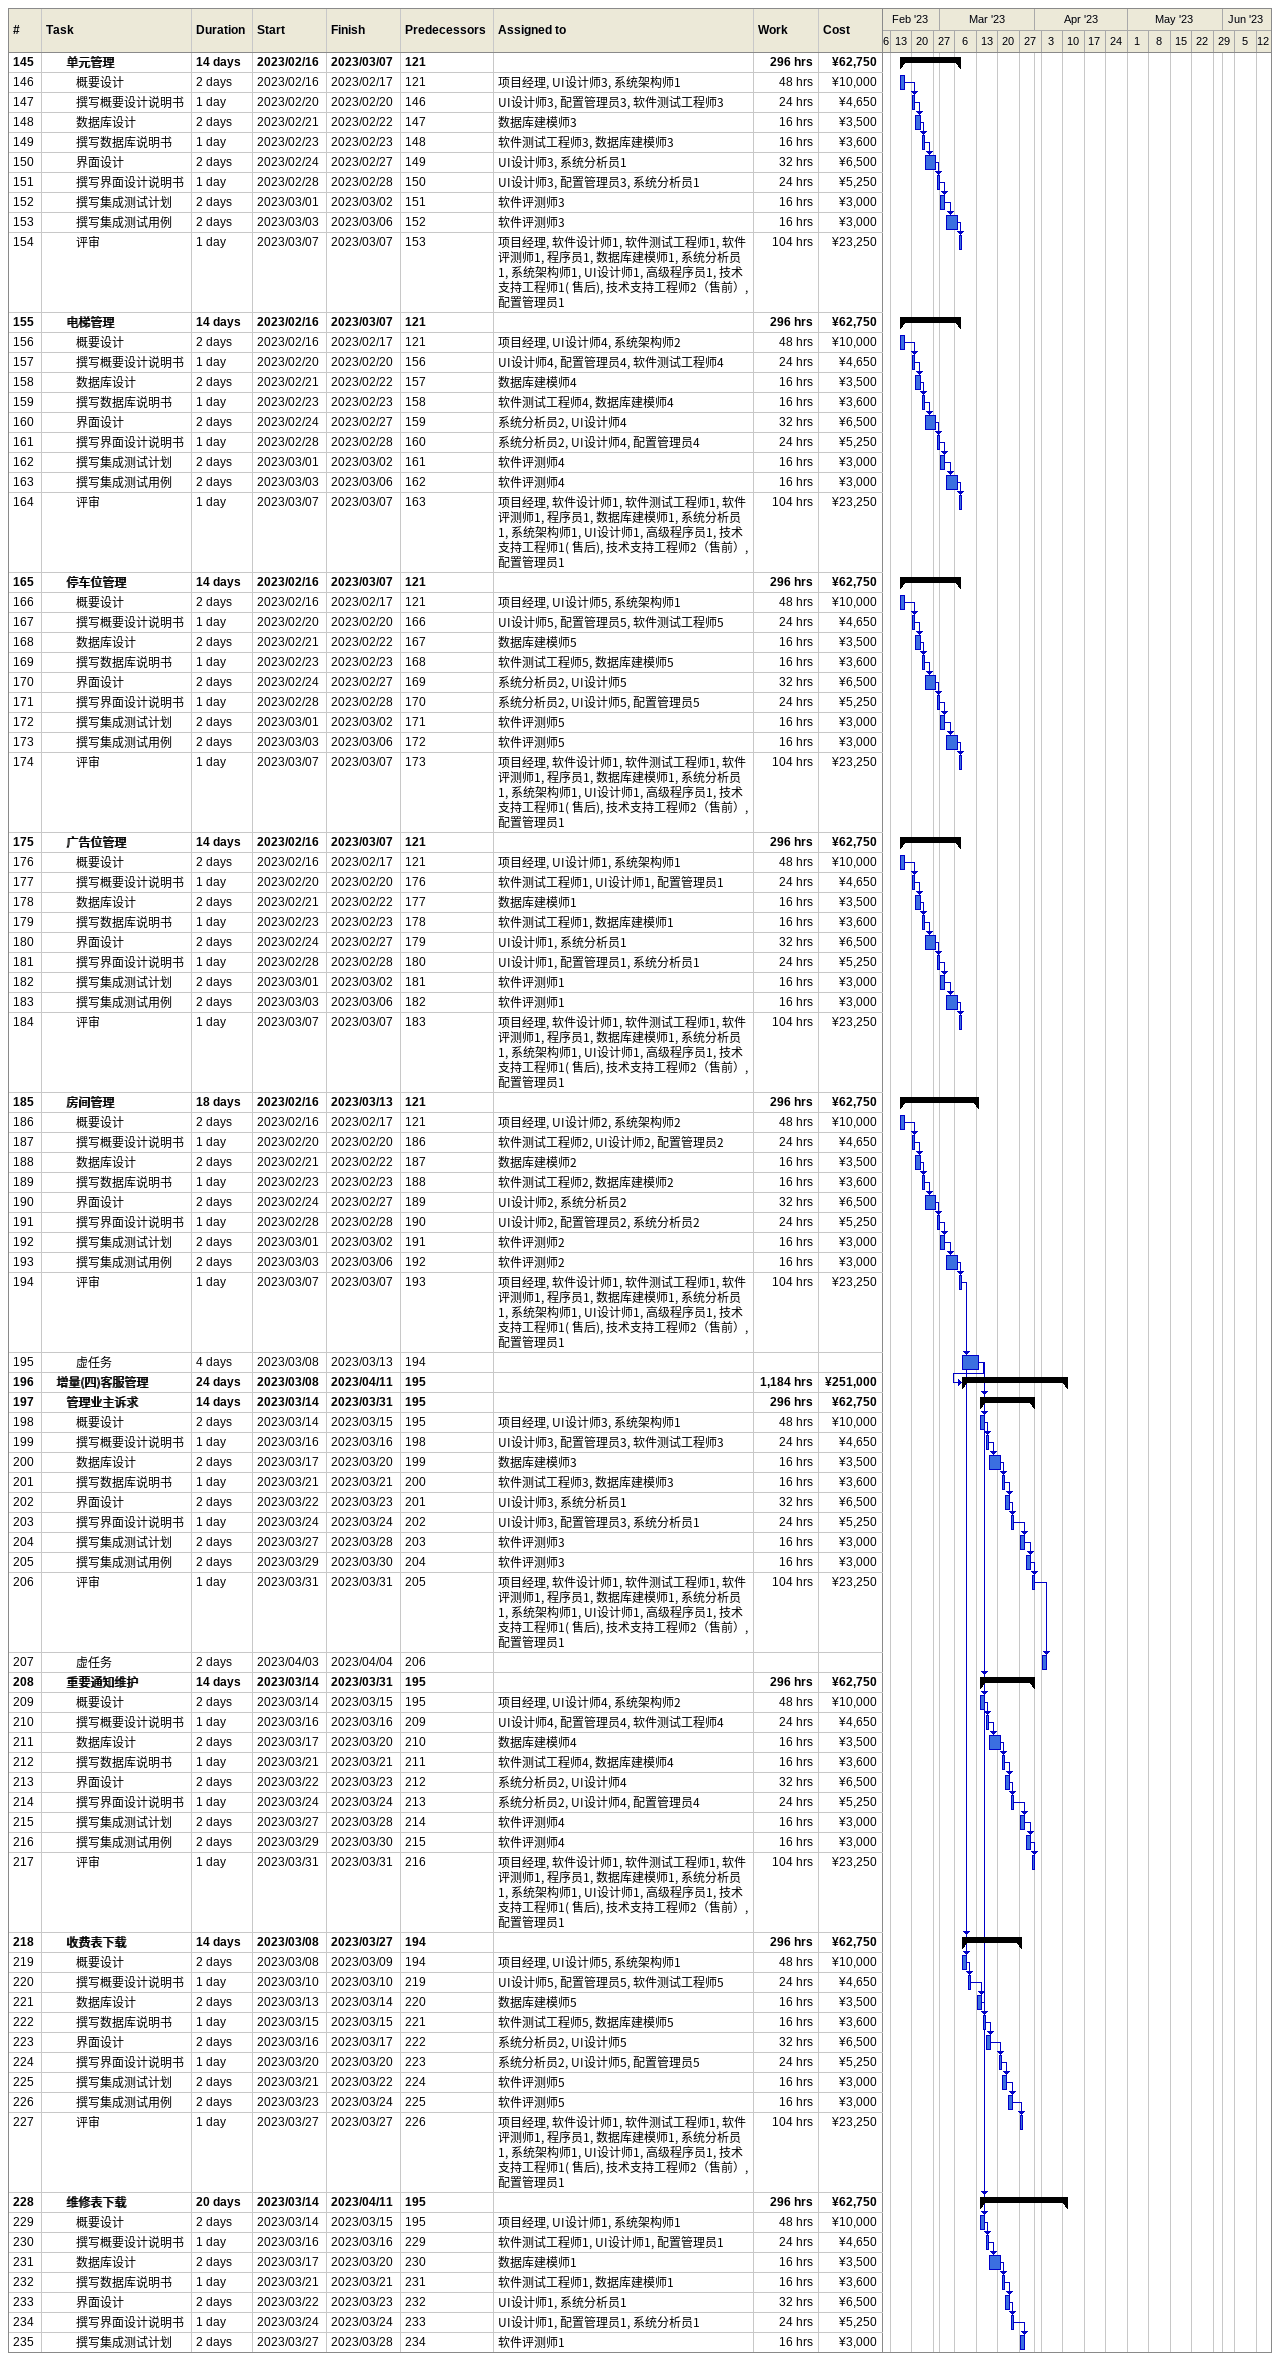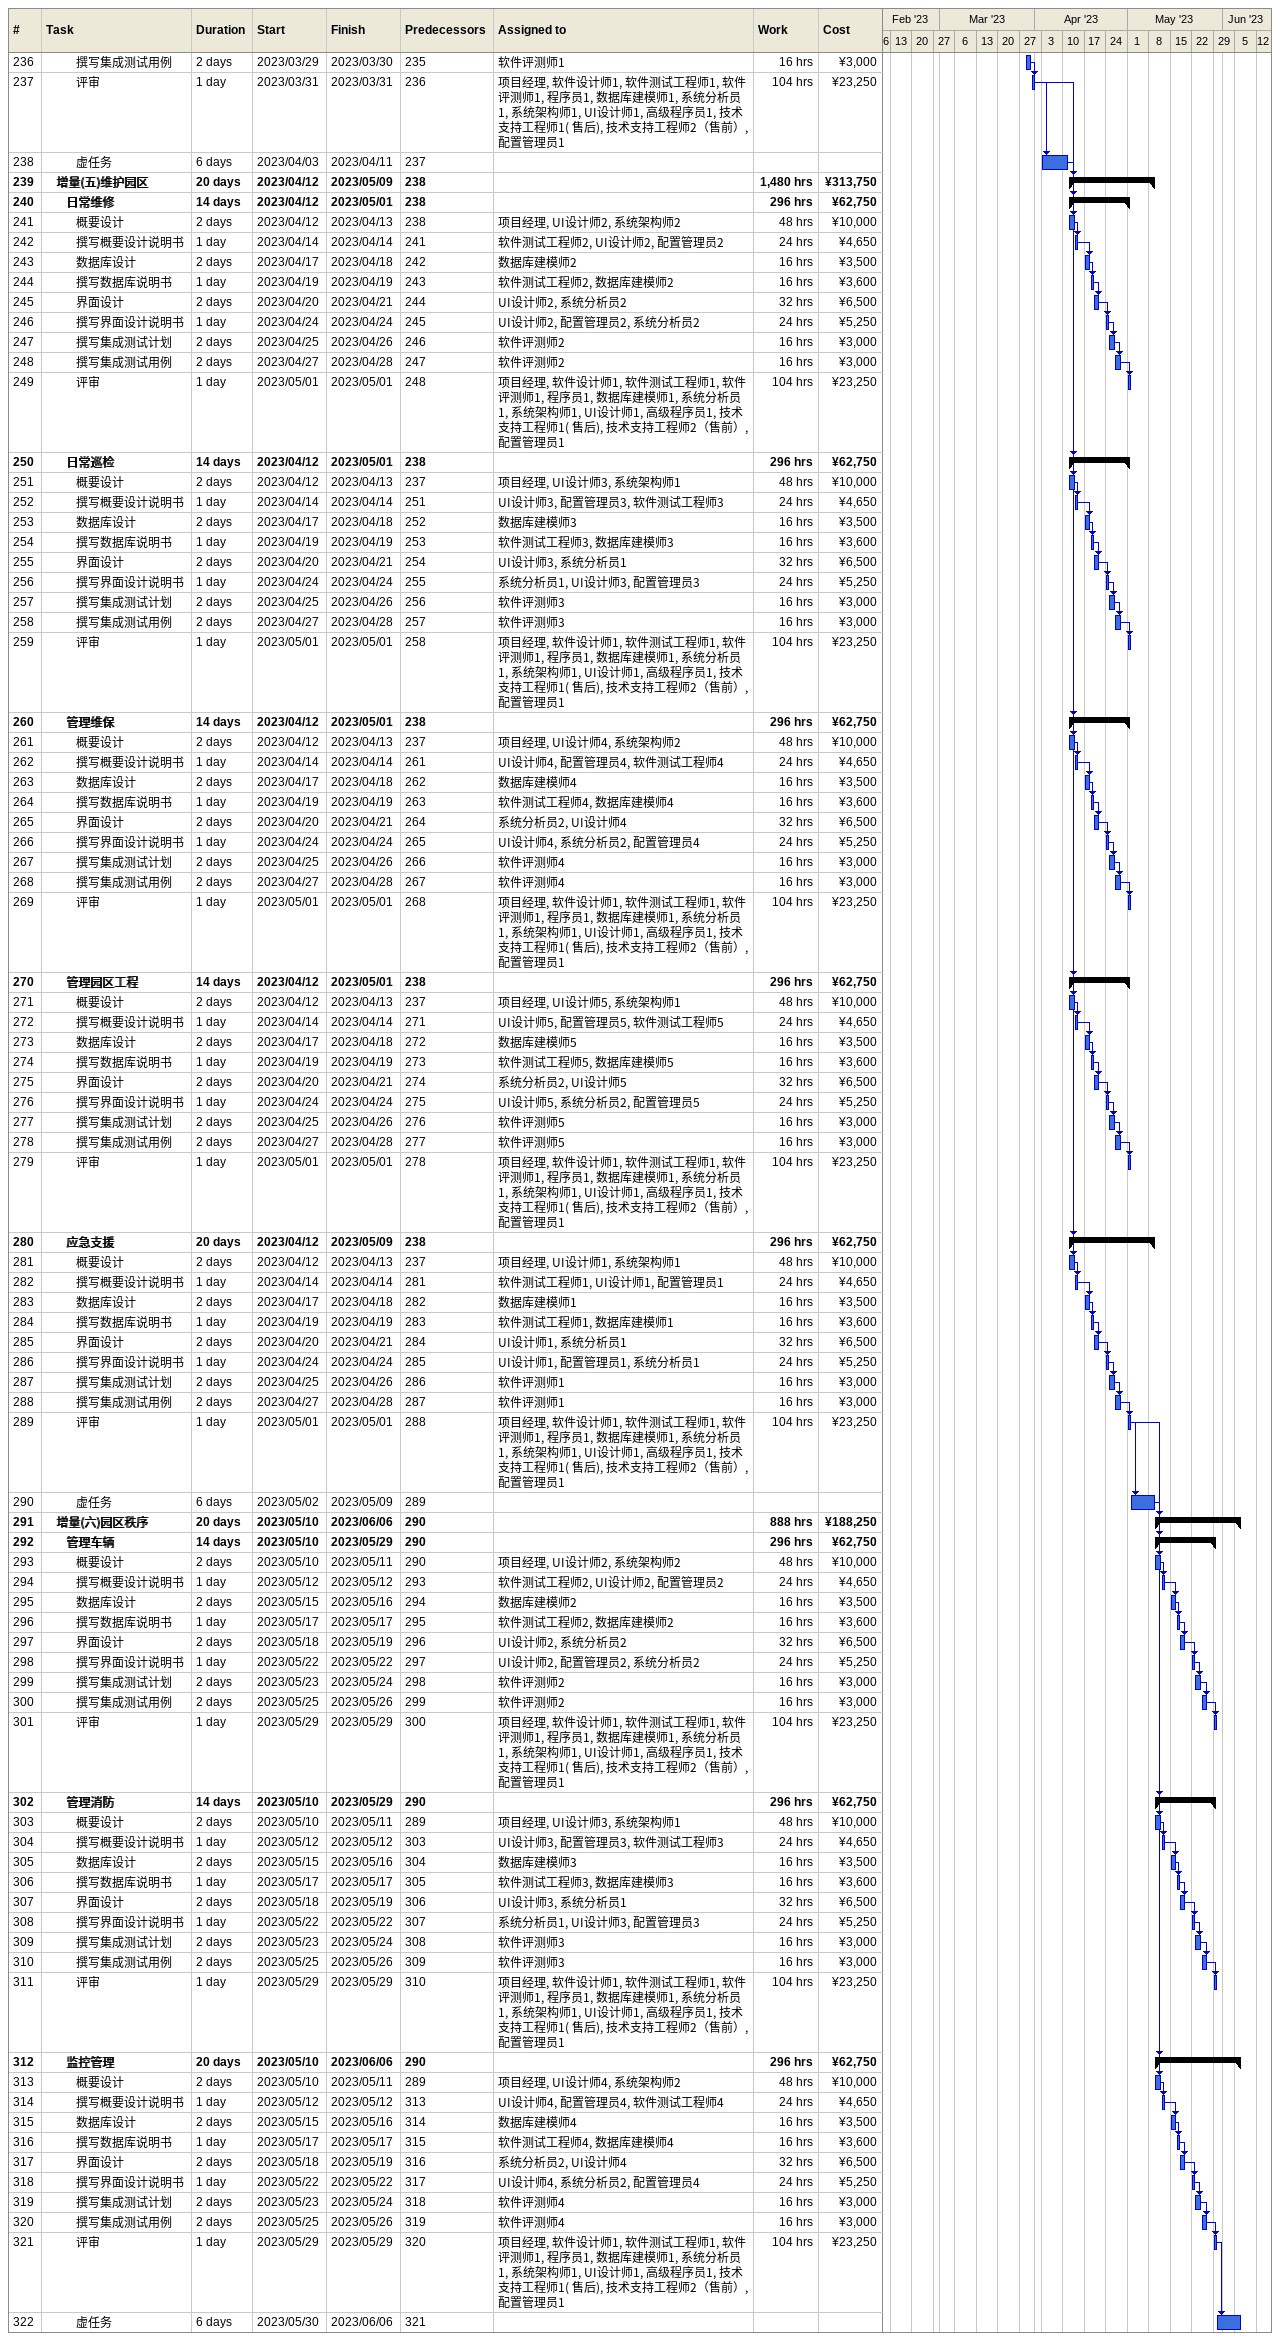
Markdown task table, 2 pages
| ID | Level | Task | Duration | Start | Finish | Predecessors | Resources | Work (h) | Cost (¥) |
|---|---|---|---|---|---|---|---|---|---|
| 145 | 3 | **单元管理** | 14d | 2023-02-16 | 2023-03-07 | 121 |  | 296 | 62750 |
| 146 | 4 | 概要设计 | 2d | 2023-02-16 | 2023-02-17 | 121 | 项目经理, UI设计师3, 系统架构师1 | 48 | 10000 |
| 147 | 4 | 撰写概要设计说明书 | 1d | 2023-02-20 | 2023-02-20 | 146 | UI设计师3, 配置管理员3, 软件测试工程师3 | 24 | 4650 |
| 148 | 4 | 数据库设计 | 2d | 2023-02-21 | 2023-02-22 | 147 | 数据库建模师3 | 16 | 3500 |
| 149 | 4 | 撰写数据库说明书 | 1d | 2023-02-23 | 2023-02-23 | 148 | 软件测试工程师3, 数据库建模师3 | 16 | 3600 |
| 150 | 4 | 界面设计 | 2d | 2023-02-24 | 2023-02-27 | 149 | UI设计师3, 系统分析员1 | 32 | 6500 |
| 151 | 4 | 撰写界面设计说明书 | 1d | 2023-02-28 | 2023-02-28 | 150 | UI设计师3, 配置管理员3, 系统分析员1 | 24 | 5250 |
| 152 | 4 | 撰写集成测试计划 | 2d | 2023-03-01 | 2023-03-02 | 151 | 软件评测师3 | 16 | 3000 |
| 153 | 4 | 撰写集成测试用例 | 2d | 2023-03-03 | 2023-03-06 | 152 | 软件评测师3 | 16 | 3000 |
| 154 | 4 | 评审 | 1d | 2023-03-07 | 2023-03-07 | 153 | 项目经理, 软件设计师1, 软件测试工程师1, 软件评测师1, 程序员1, 数据库建模师1, 系统分析员1, 系统架构师1, UI设计师1, 高级程序员1, 技术支持工程师1( 售后), 技术支持工程师2（售前）, 配置管理员1 | 104 | 23250 |
| 155 | 3 | **电梯管理** | 14d | 2023-02-16 | 2023-03-07 | 121 |  | 296 | 62750 |
| 156 | 4 | 概要设计 | 2d | 2023-02-16 | 2023-02-17 | 121 | 项目经理, UI设计师4, 系统架构师2 | 48 | 10000 |
| 157 | 4 | 撰写概要设计说明书 | 1d | 2023-02-20 | 2023-02-20 | 156 | UI设计师4, 配置管理员4, 软件测试工程师4 | 24 | 4650 |
| 158 | 4 | 数据库设计 | 2d | 2023-02-21 | 2023-02-22 | 157 | 数据库建模师4 | 16 | 3500 |
| 159 | 4 | 撰写数据库说明书 | 1d | 2023-02-23 | 2023-02-23 | 158 | 软件测试工程师4, 数据库建模师4 | 16 | 3600 |
| 160 | 4 | 界面设计 | 2d | 2023-02-24 | 2023-02-27 | 159 | 系统分析员2, UI设计师4 | 32 | 6500 |
| 161 | 4 | 撰写界面设计说明书 | 1d | 2023-02-28 | 2023-02-28 | 160 | 系统分析员2, UI设计师4, 配置管理员4 | 24 | 5250 |
| 162 | 4 | 撰写集成测试计划 | 2d | 2023-03-01 | 2023-03-02 | 161 | 软件评测师4 | 16 | 3000 |
| 163 | 4 | 撰写集成测试用例 | 2d | 2023-03-03 | 2023-03-06 | 162 | 软件评测师4 | 16 | 3000 |
| 164 | 4 | 评审 | 1d | 2023-03-07 | 2023-03-07 | 163 | 项目经理, 软件设计师1, 软件测试工程师1, 软件评测师1, 程序员1, 数据库建模师1, 系统分析员1, 系统架构师1, UI设计师1, 高级程序员1, 技术支持工程师1( 售后), 技术支持工程师2（售前）, 配置管理员1 | 104 | 23250 |
| 165 | 3 | **停车位管理** | 14d | 2023-02-16 | 2023-03-07 | 121 |  | 296 | 62750 |
| 166 | 4 | 概要设计 | 2d | 2023-02-16 | 2023-02-17 | 121 | 项目经理, UI设计师5, 系统架构师1 | 48 | 10000 |
| 167 | 4 | 撰写概要设计说明书 | 1d | 2023-02-20 | 2023-02-20 | 166 | UI设计师5, 配置管理员5, 软件测试工程师5 | 24 | 4650 |
| 168 | 4 | 数据库设计 | 2d | 2023-02-21 | 2023-02-22 | 167 | 数据库建模师5 | 16 | 3500 |
| 169 | 4 | 撰写数据库说明书 | 1d | 2023-02-23 | 2023-02-23 | 168 | 软件测试工程师5, 数据库建模师5 | 16 | 3600 |
| 170 | 4 | 界面设计 | 2d | 2023-02-24 | 2023-02-27 | 169 | 系统分析员2, UI设计师5 | 32 | 6500 |
| 171 | 4 | 撰写界面设计说明书 | 1d | 2023-02-28 | 2023-02-28 | 170 | 系统分析员2, UI设计师5, 配置管理员5 | 24 | 5250 |
| 172 | 4 | 撰写集成测试计划 | 2d | 2023-03-01 | 2023-03-02 | 171 | 软件评测师5 | 16 | 3000 |
| 173 | 4 | 撰写集成测试用例 | 2d | 2023-03-03 | 2023-03-06 | 172 | 软件评测师5 | 16 | 3000 |
| 174 | 4 | 评审 | 1d | 2023-03-07 | 2023-03-07 | 173 | 项目经理, 软件设计师1, 软件测试工程师1, 软件评测师1, 程序员1, 数据库建模师1, 系统分析员1, 系统架构师1, UI设计师1, 高级程序员1, 技术支持工程师1( 售后), 技术支持工程师2（售前）, 配置管理员1 | 104 | 23250 |
| 175 | 3 | **广告位管理** | 14d | 2023-02-16 | 2023-03-07 | 121 |  | 296 | 62750 |
| 176 | 4 | 概要设计 | 2d | 2023-02-16 | 2023-02-17 | 121 | 项目经理, UI设计师1, 系统架构师1 | 48 | 10000 |
| 177 | 4 | 撰写概要设计说明书 | 1d | 2023-02-20 | 2023-02-20 | 176 | 软件测试工程师1, UI设计师1, 配置管理员1 | 24 | 4650 |
| 178 | 4 | 数据库设计 | 2d | 2023-02-21 | 2023-02-22 | 177 | 数据库建模师1 | 16 | 3500 |
| 179 | 4 | 撰写数据库说明书 | 1d | 2023-02-23 | 2023-02-23 | 178 | 软件测试工程师1, 数据库建模师1 | 16 | 3600 |
| 180 | 4 | 界面设计 | 2d | 2023-02-24 | 2023-02-27 | 179 | UI设计师1, 系统分析员1 | 32 | 6500 |
| 181 | 4 | 撰写界面设计说明书 | 1d | 2023-02-28 | 2023-02-28 | 180 | UI设计师1, 配置管理员1, 系统分析员1 | 24 | 5250 |
| 182 | 4 | 撰写集成测试计划 | 2d | 2023-03-01 | 2023-03-02 | 181 | 软件评测师1 | 16 | 3000 |
| 183 | 4 | 撰写集成测试用例 | 2d | 2023-03-03 | 2023-03-06 | 182 | 软件评测师1 | 16 | 3000 |
| 184 | 4 | 评审 | 1d | 2023-03-07 | 2023-03-07 | 183 | 项目经理, 软件设计师1, 软件测试工程师1, 软件评测师1, 程序员1, 数据库建模师1, 系统分析员1, 系统架构师1, UI设计师1, 高级程序员1, 技术支持工程师1( 售后), 技术支持工程师2（售前）, 配置管理员1 | 104 | 23250 |
| 185 | 3 | **房间管理** | 18d | 2023-02-16 | 2023-03-13 | 121 |  | 296 | 62750 |
| 186 | 4 | 概要设计 | 2d | 2023-02-16 | 2023-02-17 | 121 | 项目经理, UI设计师2, 系统架构师2 | 48 | 10000 |
| 187 | 4 | 撰写概要设计说明书 | 1d | 2023-02-20 | 2023-02-20 | 186 | 软件测试工程师2, UI设计师2, 配置管理员2 | 24 | 4650 |
| 188 | 4 | 数据库设计 | 2d | 2023-02-21 | 2023-02-22 | 187 | 数据库建模师2 | 16 | 3500 |
| 189 | 4 | 撰写数据库说明书 | 1d | 2023-02-23 | 2023-02-23 | 188 | 软件测试工程师2, 数据库建模师2 | 16 | 3600 |
| 190 | 4 | 界面设计 | 2d | 2023-02-24 | 2023-02-27 | 189 | UI设计师2, 系统分析员2 | 32 | 6500 |
| 191 | 4 | 撰写界面设计说明书 | 1d | 2023-02-28 | 2023-02-28 | 190 | UI设计师2, 配置管理员2, 系统分析员2 | 24 | 5250 |
| 192 | 4 | 撰写集成测试计划 | 2d | 2023-03-01 | 2023-03-02 | 191 | 软件评测师2 | 16 | 3000 |
| 193 | 4 | 撰写集成测试用例 | 2d | 2023-03-03 | 2023-03-06 | 192 | 软件评测师2 | 16 | 3000 |
| 194 | 4 | 评审 | 1d | 2023-03-07 | 2023-03-07 | 193 | 项目经理, 软件设计师1, 软件测试工程师1, 软件评测师1, 程序员1, 数据库建模师1, 系统分析员1, 系统架构师1, UI设计师1, 高级程序员1, 技术支持工程师1( 售后), 技术支持工程师2（售前）, 配置管理员1 | 104 | 23250 |
| 195 | 4 | 虚任务 | 4d | 2023-03-08 | 2023-03-13 | 194 |  |  |  |
| 196 | 2 | **增量(四)客服管理** | 24d | 2023-03-08 | 2023-04-11 | 195 |  | 1184 | 251000 |
| 197 | 3 | **管理业主诉求** | 14d | 2023-03-14 | 2023-03-31 | 195 |  | 296 | 62750 |
| 198 | 4 | 概要设计 | 2d | 2023-03-14 | 2023-03-15 | 195 | 项目经理, UI设计师3, 系统架构师1 | 48 | 10000 |
| 199 | 4 | 撰写概要设计说明书 | 1d | 2023-03-16 | 2023-03-16 | 198 | UI设计师3, 配置管理员3, 软件测试工程师3 | 24 | 4650 |
| 200 | 4 | 数据库设计 | 2d | 2023-03-17 | 2023-03-20 | 199 | 数据库建模师3 | 16 | 3500 |
| 201 | 4 | 撰写数据库说明书 | 1d | 2023-03-21 | 2023-03-21 | 200 | 软件测试工程师3, 数据库建模师3 | 16 | 3600 |
| 202 | 4 | 界面设计 | 2d | 2023-03-22 | 2023-03-23 | 201 | UI设计师3, 系统分析员1 | 32 | 6500 |
| 203 | 4 | 撰写界面设计说明书 | 1d | 2023-03-24 | 2023-03-24 | 202 | UI设计师3, 配置管理员3, 系统分析员1 | 24 | 5250 |
| 204 | 4 | 撰写集成测试计划 | 2d | 2023-03-27 | 2023-03-28 | 203 | 软件评测师3 | 16 | 3000 |
| 205 | 4 | 撰写集成测试用例 | 2d | 2023-03-29 | 2023-03-30 | 204 | 软件评测师3 | 16 | 3000 |
| 206 | 4 | 评审 | 1d | 2023-03-31 | 2023-03-31 | 205 | 项目经理, 软件设计师1, 软件测试工程师1, 软件评测师1, 程序员1, 数据库建模师1, 系统分析员1, 系统架构师1, UI设计师1, 高级程序员1, 技术支持工程师1( 售后), 技术支持工程师2（售前）, 配置管理员1 | 104 | 23250 |
| 207 | 4 | 虚任务 | 2d | 2023-04-03 | 2023-04-04 | 206 |  |  |  |
| 208 | 3 | **重要通知维护** | 14d | 2023-03-14 | 2023-03-31 | 195 |  | 296 | 62750 |
| 209 | 4 | 概要设计 | 2d | 2023-03-14 | 2023-03-15 | 195 | 项目经理, UI设计师4, 系统架构师2 | 48 | 10000 |
| 210 | 4 | 撰写概要设计说明书 | 1d | 2023-03-16 | 2023-03-16 | 209 | UI设计师4, 配置管理员4, 软件测试工程师4 | 24 | 4650 |
| 211 | 4 | 数据库设计 | 2d | 2023-03-17 | 2023-03-20 | 210 | 数据库建模师4 | 16 | 3500 |
| 212 | 4 | 撰写数据库说明书 | 1d | 2023-03-21 | 2023-03-21 | 211 | 软件测试工程师4, 数据库建模师4 | 16 | 3600 |
| 213 | 4 | 界面设计 | 2d | 2023-03-22 | 2023-03-23 | 212 | 系统分析员2, UI设计师4 | 32 | 6500 |
| 214 | 4 | 撰写界面设计说明书 | 1d | 2023-03-24 | 2023-03-24 | 213 | 系统分析员2, UI设计师4, 配置管理员4 | 24 | 5250 |
| 215 | 4 | 撰写集成测试计划 | 2d | 2023-03-27 | 2023-03-28 | 214 | 软件评测师4 | 16 | 3000 |
| 216 | 4 | 撰写集成测试用例 | 2d | 2023-03-29 | 2023-03-30 | 215 | 软件评测师4 | 16 | 3000 |
| 217 | 4 | 评审 | 1d | 2023-03-31 | 2023-03-31 | 216 | 项目经理, 软件设计师1, 软件测试工程师1, 软件评测师1, 程序员1, 数据库建模师1, 系统分析员1, 系统架构师1, UI设计师1, 高级程序员1, 技术支持工程师1( 售后), 技术支持工程师2（售前）, 配置管理员1 | 104 | 23250 |
| 218 | 3 | **收费表下载** | 14d | 2023-03-08 | 2023-03-27 | 194 |  | 296 | 62750 |
| 219 | 4 | 概要设计 | 2d | 2023-03-08 | 2023-03-09 | 194 | 项目经理, UI设计师5, 系统架构师1 | 48 | 10000 |
| 220 | 4 | 撰写概要设计说明书 | 1d | 2023-03-10 | 2023-03-10 | 219 | UI设计师5, 配置管理员5, 软件测试工程师5 | 24 | 4650 |
| 221 | 4 | 数据库设计 | 2d | 2023-03-13 | 2023-03-14 | 220 | 数据库建模师5 | 16 | 3500 |
| 222 | 4 | 撰写数据库说明书 | 1d | 2023-03-15 | 2023-03-15 | 221 | 软件测试工程师5, 数据库建模师5 | 16 | 3600 |
| 223 | 4 | 界面设计 | 2d | 2023-03-16 | 2023-03-17 | 222 | 系统分析员2, UI设计师5 | 32 | 6500 |
| 224 | 4 | 撰写界面设计说明书 | 1d | 2023-03-20 | 2023-03-20 | 223 | 系统分析员2, UI设计师5, 配置管理员5 | 24 | 5250 |
| 225 | 4 | 撰写集成测试计划 | 2d | 2023-03-21 | 2023-03-22 | 224 | 软件评测师5 | 16 | 3000 |
| 226 | 4 | 撰写集成测试用例 | 2d | 2023-03-23 | 2023-03-24 | 225 | 软件评测师5 | 16 | 3000 |
| 227 | 4 | 评审 | 1d | 2023-03-27 | 2023-03-27 | 226 | 项目经理, 软件设计师1, 软件测试工程师1, 软件评测师1, 程序员1, 数据库建模师1, 系统分析员1, 系统架构师1, UI设计师1, 高级程序员1, 技术支持工程师1( 售后), 技术支持工程师2（售前）, 配置管理员1 | 104 | 23250 |
| 228 | 3 | **维修表下载** | 20d | 2023-03-14 | 2023-04-11 | 195 |  | 296 | 62750 |
| 229 | 4 | 概要设计 | 2d | 2023-03-14 | 2023-03-15 | 195 | 项目经理, UI设计师1, 系统架构师1 | 48 | 10000 |
| 230 | 4 | 撰写概要设计说明书 | 1d | 2023-03-16 | 2023-03-16 | 229 | 软件测试工程师1, UI设计师1, 配置管理员1 | 24 | 4650 |
| 231 | 4 | 数据库设计 | 2d | 2023-03-17 | 2023-03-20 | 230 | 数据库建模师1 | 16 | 3500 |
| 232 | 4 | 撰写数据库说明书 | 1d | 2023-03-21 | 2023-03-21 | 231 | 软件测试工程师1, 数据库建模师1 | 16 | 3600 |
| 233 | 4 | 界面设计 | 2d | 2023-03-22 | 2023-03-23 | 232 | UI设计师1, 系统分析员1 | 32 | 6500 |
| 234 | 4 | 撰写界面设计说明书 | 1d | 2023-03-24 | 2023-03-24 | 233 | UI设计师1, 配置管理员1, 系统分析员1 | 24 | 5250 |
| 235 | 4 | 撰写集成测试计划 | 2d | 2023-03-27 | 2023-03-28 | 234 | 软件评测师1 | 16 | 3000 |
| 236 | 4 | 撰写集成测试用例 | 2d | 2023-03-29 | 2023-03-30 | 235 | 软件评测师1 | 16 | 3000 |
| 237 | 4 | 评审 | 1d | 2023-03-31 | 2023-03-31 | 236 | 项目经理, 软件设计师1, 软件测试工程师1, 软件评测师1, 程序员1, 数据库建模师1, 系统分析员1, 系统架构师1, UI设计师1, 高级程序员1, 技术支持工程师1( 售后), 技术支持工程师2（售前）, 配置管理员1 | 104 | 23250 |
| 238 | 4 | 虚任务 | 6d | 2023-04-03 | 2023-04-11 | 237 |  |  |  |
| 239 | 2 | **增量(五)维护园区** | 20d | 2023-04-12 | 2023-05-09 | 238 |  | 1480 | 313750 |
| 240 | 3 | **日常维修** | 14d | 2023-04-12 | 2023-05-01 | 238 |  | 296 | 62750 |
| 241 | 4 | 概要设计 | 2d | 2023-04-12 | 2023-04-13 | 238 | 项目经理, UI设计师2, 系统架构师2 | 48 | 10000 |
| 242 | 4 | 撰写概要设计说明书 | 1d | 2023-04-14 | 2023-04-14 | 241 | 软件测试工程师2, UI设计师2, 配置管理员2 | 24 | 4650 |
| 243 | 4 | 数据库设计 | 2d | 2023-04-17 | 2023-04-18 | 242 | 数据库建模师2 | 16 | 3500 |
| 244 | 4 | 撰写数据库说明书 | 1d | 2023-04-19 | 2023-04-19 | 243 | 软件测试工程师2, 数据库建模师2 | 16 | 3600 |
| 245 | 4 | 界面设计 | 2d | 2023-04-20 | 2023-04-21 | 244 | UI设计师2, 系统分析员2 | 32 | 6500 |
| 246 | 4 | 撰写界面设计说明书 | 1d | 2023-04-24 | 2023-04-24 | 245 | UI设计师2, 配置管理员2, 系统分析员2 | 24 | 5250 |
| 247 | 4 | 撰写集成测试计划 | 2d | 2023-04-25 | 2023-04-26 | 246 | 软件评测师2 | 16 | 3000 |
| 248 | 4 | 撰写集成测试用例 | 2d | 2023-04-27 | 2023-04-28 | 247 | 软件评测师2 | 16 | 3000 |
| 249 | 4 | 评审 | 1d | 2023-05-01 | 2023-05-01 | 248 | 项目经理, 软件设计师1, 软件测试工程师1, 软件评测师1, 程序员1, 数据库建模师1, 系统分析员1, 系统架构师1, UI设计师1, 高级程序员1, 技术支持工程师1( 售后), 技术支持工程师2（售前）, 配置管理员1 | 104 | 23250 |
| 250 | 3 | **日常巡检** | 14d | 2023-04-12 | 2023-05-01 | 238 |  | 296 | 62750 |
| 251 | 4 | 概要设计 | 2d | 2023-04-12 | 2023-04-13 | 237 | 项目经理, UI设计师3, 系统架构师1 | 48 | 10000 |
| 252 | 4 | 撰写概要设计说明书 | 1d | 2023-04-14 | 2023-04-14 | 251 | UI设计师3, 配置管理员3, 软件测试工程师3 | 24 | 4650 |
| 253 | 4 | 数据库设计 | 2d | 2023-04-17 | 2023-04-18 | 252 | 数据库建模师3 | 16 | 3500 |
| 254 | 4 | 撰写数据库说明书 | 1d | 2023-04-19 | 2023-04-19 | 253 | 软件测试工程师3, 数据库建模师3 | 16 | 3600 |
| 255 | 4 | 界面设计 | 2d | 2023-04-20 | 2023-04-21 | 254 | UI设计师3, 系统分析员1 | 32 | 6500 |
| 256 | 4 | 撰写界面设计说明书 | 1d | 2023-04-24 | 2023-04-24 | 255 | 系统分析员1, UI设计师3, 配置管理员3 | 24 | 5250 |
| 257 | 4 | 撰写集成测试计划 | 2d | 2023-04-25 | 2023-04-26 | 256 | 软件评测师3 | 16 | 3000 |
| 258 | 4 | 撰写集成测试用例 | 2d | 2023-04-27 | 2023-04-28 | 257 | 软件评测师3 | 16 | 3000 |
| 259 | 4 | 评审 | 1d | 2023-05-01 | 2023-05-01 | 258 | 项目经理, 软件设计师1, 软件测试工程师1, 软件评测师1, 程序员1, 数据库建模师1, 系统分析员1, 系统架构师1, UI设计师1, 高级程序员1, 技术支持工程师1( 售后), 技术支持工程师2（售前）, 配置管理员1 | 104 | 23250 |
| 260 | 3 | **管理维保** | 14d | 2023-04-12 | 2023-05-01 | 238 |  | 296 | 62750 |
| 261 | 4 | 概要设计 | 2d | 2023-04-12 | 2023-04-13 | 237 | 项目经理, UI设计师4, 系统架构师2 | 48 | 10000 |
| 262 | 4 | 撰写概要设计说明书 | 1d | 2023-04-14 | 2023-04-14 | 261 | UI设计师4, 配置管理员4, 软件测试工程师4 | 24 | 4650 |
| 263 | 4 | 数据库设计 | 2d | 2023-04-17 | 2023-04-18 | 262 | 数据库建模师4 | 16 | 3500 |
| 264 | 4 | 撰写数据库说明书 | 1d | 2023-04-19 | 2023-04-19 | 263 | 软件测试工程师4, 数据库建模师4 | 16 | 3600 |
| 265 | 4 | 界面设计 | 2d | 2023-04-20 | 2023-04-21 | 264 | 系统分析员2, UI设计师4 | 32 | 6500 |
| 266 | 4 | 撰写界面设计说明书 | 1d | 2023-04-24 | 2023-04-24 | 265 | UI设计师4, 系统分析员2, 配置管理员4 | 24 | 5250 |
| 267 | 4 | 撰写集成测试计划 | 2d | 2023-04-25 | 2023-04-26 | 266 | 软件评测师4 | 16 | 3000 |
| 268 | 4 | 撰写集成测试用例 | 2d | 2023-04-27 | 2023-04-28 | 267 | 软件评测师4 | 16 | 3000 |
| 269 | 4 | 评审 | 1d | 2023-05-01 | 2023-05-01 | 268 | 项目经理, 软件设计师1, 软件测试工程师1, 软件评测师1, 程序员1, 数据库建模师1, 系统分析员1, 系统架构师1, UI设计师1, 高级程序员1, 技术支持工程师1( 售后), 技术支持工程师2（售前）, 配置管理员1 | 104 | 23250 |
| 270 | 3 | **管理园区工程** | 14d | 2023-04-12 | 2023-05-01 | 238 |  | 296 | 62750 |
| 271 | 4 | 概要设计 | 2d | 2023-04-12 | 2023-04-13 | 237 | 项目经理, UI设计师5, 系统架构师1 | 48 | 10000 |
| 272 | 4 | 撰写概要设计说明书 | 1d | 2023-04-14 | 2023-04-14 | 271 | UI设计师5, 配置管理员5, 软件测试工程师5 | 24 | 4650 |
| 273 | 4 | 数据库设计 | 2d | 2023-04-17 | 2023-04-18 | 272 | 数据库建模师5 | 16 | 3500 |
| 274 | 4 | 撰写数据库说明书 | 1d | 2023-04-19 | 2023-04-19 | 273 | 软件测试工程师5, 数据库建模师5 | 16 | 3600 |
| 275 | 4 | 界面设计 | 2d | 2023-04-20 | 2023-04-21 | 274 | 系统分析员2, UI设计师5 | 32 | 6500 |
| 276 | 4 | 撰写界面设计说明书 | 1d | 2023-04-24 | 2023-04-24 | 275 | UI设计师5, 系统分析员2, 配置管理员5 | 24 | 5250 |
| 277 | 4 | 撰写集成测试计划 | 2d | 2023-04-25 | 2023-04-26 | 276 | 软件评测师5 | 16 | 3000 |
| 278 | 4 | 撰写集成测试用例 | 2d | 2023-04-27 | 2023-04-28 | 277 | 软件评测师5 | 16 | 3000 |
| 279 | 4 | 评审 | 1d | 2023-05-01 | 2023-05-01 | 278 | 项目经理, 软件设计师1, 软件测试工程师1, 软件评测师1, 程序员1, 数据库建模师1, 系统分析员1, 系统架构师1, UI设计师1, 高级程序员1, 技术支持工程师1( 售后), 技术支持工程师2（售前）, 配置管理员1 | 104 | 23250 |
| 280 | 3 | **应急支援** | 20d | 2023-04-12 | 2023-05-09 | 238 |  | 296 | 62750 |
| 281 | 4 | 概要设计 | 2d | 2023-04-12 | 2023-04-13 | 237 | 项目经理, UI设计师1, 系统架构师1 | 48 | 10000 |
| 282 | 4 | 撰写概要设计说明书 | 1d | 2023-04-14 | 2023-04-14 | 281 | 软件测试工程师1, UI设计师1, 配置管理员1 | 24 | 4650 |
| 283 | 4 | 数据库设计 | 2d | 2023-04-17 | 2023-04-18 | 282 | 数据库建模师1 | 16 | 3500 |
| 284 | 4 | 撰写数据库说明书 | 1d | 2023-04-19 | 2023-04-19 | 283 | 软件测试工程师1, 数据库建模师1 | 16 | 3600 |
| 285 | 4 | 界面设计 | 2d | 2023-04-20 | 2023-04-21 | 284 | UI设计师1, 系统分析员1 | 32 | 6500 |
| 286 | 4 | 撰写界面设计说明书 | 1d | 2023-04-24 | 2023-04-24 | 285 | UI设计师1, 配置管理员1, 系统分析员1 | 24 | 5250 |
| 287 | 4 | 撰写集成测试计划 | 2d | 2023-04-25 | 2023-04-26 | 286 | 软件评测师1 | 16 | 3000 |
| 288 | 4 | 撰写集成测试用例 | 2d | 2023-04-27 | 2023-04-28 | 287 | 软件评测师1 | 16 | 3000 |
| 289 | 4 | 评审 | 1d | 2023-05-01 | 2023-05-01 | 288 | 项目经理, 软件设计师1, 软件测试工程师1, 软件评测师1, 程序员1, 数据库建模师1, 系统分析员1, 系统架构师1, UI设计师1, 高级程序员1, 技术支持工程师1( 售后), 技术支持工程师2（售前）, 配置管理员1 | 104 | 23250 |
| 290 | 4 | 虚任务 | 6d | 2023-05-02 | 2023-05-09 | 289 |  |  |  |
| 291 | 2 | **增量(六)园区秩序** | 20d | 2023-05-10 | 2023-06-06 | 290 |  | 888 | 188250 |
| 292 | 3 | **管理车辆** | 14d | 2023-05-10 | 2023-05-29 | 290 |  | 296 | 62750 |
| 293 | 4 | 概要设计 | 2d | 2023-05-10 | 2023-05-11 | 290 | 项目经理, UI设计师2, 系统架构师2 | 48 | 10000 |
| 294 | 4 | 撰写概要设计说明书 | 1d | 2023-05-12 | 2023-05-12 | 293 | 软件测试工程师2, UI设计师2, 配置管理员2 | 24 | 4650 |
| 295 | 4 | 数据库设计 | 2d | 2023-05-15 | 2023-05-16 | 294 | 数据库建模师2 | 16 | 3500 |
| 296 | 4 | 撰写数据库说明书 | 1d | 2023-05-17 | 2023-05-17 | 295 | 软件测试工程师2, 数据库建模师2 | 16 | 3600 |
| 297 | 4 | 界面设计 | 2d | 2023-05-18 | 2023-05-19 | 296 | UI设计师2, 系统分析员2 | 32 | 6500 |
| 298 | 4 | 撰写界面设计说明书 | 1d | 2023-05-22 | 2023-05-22 | 297 | UI设计师2, 配置管理员2, 系统分析员2 | 24 | 5250 |
| 299 | 4 | 撰写集成测试计划 | 2d | 2023-05-23 | 2023-05-24 | 298 | 软件评测师2 | 16 | 3000 |
| 300 | 4 | 撰写集成测试用例 | 2d | 2023-05-25 | 2023-05-26 | 299 | 软件评测师2 | 16 | 3000 |
| 301 | 4 | 评审 | 1d | 2023-05-29 | 2023-05-29 | 300 | 项目经理, 软件设计师1, 软件测试工程师1, 软件评测师1, 程序员1, 数据库建模师1, 系统分析员1, 系统架构师1, UI设计师1, 高级程序员1, 技术支持工程师1( 售后), 技术支持工程师2（售前）, 配置管理员1 | 104 | 23250 |
| 302 | 3 | **管理消防** | 14d | 2023-05-10 | 2023-05-29 | 290 |  | 296 | 62750 |
| 303 | 4 | 概要设计 | 2d | 2023-05-10 | 2023-05-11 | 289 | 项目经理, UI设计师3, 系统架构师1 | 48 | 10000 |
| 304 | 4 | 撰写概要设计说明书 | 1d | 2023-05-12 | 2023-05-12 | 303 | UI设计师3, 配置管理员3, 软件测试工程师3 | 24 | 4650 |
| 305 | 4 | 数据库设计 | 2d | 2023-05-15 | 2023-05-16 | 304 | 数据库建模师3 | 16 | 3500 |
| 306 | 4 | 撰写数据库说明书 | 1d | 2023-05-17 | 2023-05-17 | 305 | 软件测试工程师3, 数据库建模师3 | 16 | 3600 |
| 307 | 4 | 界面设计 | 2d | 2023-05-18 | 2023-05-19 | 306 | UI设计师3, 系统分析员1 | 32 | 6500 |
| 308 | 4 | 撰写界面设计说明书 | 1d | 2023-05-22 | 2023-05-22 | 307 | 系统分析员1, UI设计师3, 配置管理员3 | 24 | 5250 |
| 309 | 4 | 撰写集成测试计划 | 2d | 2023-05-23 | 2023-05-24 | 308 | 软件评测师3 | 16 | 3000 |
| 310 | 4 | 撰写集成测试用例 | 2d | 2023-05-25 | 2023-05-26 | 309 | 软件评测师3 | 16 | 3000 |
| 311 | 4 | 评审 | 1d | 2023-05-29 | 2023-05-29 | 310 | 项目经理, 软件设计师1, 软件测试工程师1, 软件评测师1, 程序员1, 数据库建模师1, 系统分析员1, 系统架构师1, UI设计师1, 高级程序员1, 技术支持工程师1( 售后), 技术支持工程师2（售前）, 配置管理员1 | 104 | 23250 |
| 312 | 3 | **监控管理** | 20d | 2023-05-10 | 2023-06-06 | 290 |  | 296 | 62750 |
| 313 | 4 | 概要设计 | 2d | 2023-05-10 | 2023-05-11 | 289 | 项目经理, UI设计师4, 系统架构师2 | 48 | 10000 |
| 314 | 4 | 撰写概要设计说明书 | 1d | 2023-05-12 | 2023-05-12 | 313 | UI设计师4, 配置管理员4, 软件测试工程师4 | 24 | 4650 |
| 315 | 4 | 数据库设计 | 2d | 2023-05-15 | 2023-05-16 | 314 | 数据库建模师4 | 16 | 3500 |
| 316 | 4 | 撰写数据库说明书 | 1d | 2023-05-17 | 2023-05-17 | 315 | 软件测试工程师4, 数据库建模师4 | 16 | 3600 |
| 317 | 4 | 界面设计 | 2d | 2023-05-18 | 2023-05-19 | 316 | 系统分析员2, UI设计师4 | 32 | 6500 |
| 318 | 4 | 撰写界面设计说明书 | 1d | 2023-05-22 | 2023-05-22 | 317 | UI设计师4, 系统分析员2, 配置管理员4 | 24 | 5250 |
| 319 | 4 | 撰写集成测试计划 | 2d | 2023-05-23 | 2023-05-24 | 318 | 软件评测师4 | 16 | 3000 |
| 320 | 4 | 撰写集成测试用例 | 2d | 2023-05-25 | 2023-05-26 | 319 | 软件评测师4 | 16 | 3000 |
| 321 | 4 | 评审 | 1d | 2023-05-29 | 2023-05-29 | 320 | 项目经理, 软件设计师1, 软件测试工程师1, 软件评测师1, 程序员1, 数据库建模师1, 系统分析员1, 系统架构师1, UI设计师1, 高级程序员1, 技术支持工程师1( 售后), 技术支持工程师2（售前）, 配置管理员1 | 104 | 23250 |
| 322 | 4 | 虚任务 | 6d | 2023-05-30 | 2023-06-06 | 321 |  |  |  |
